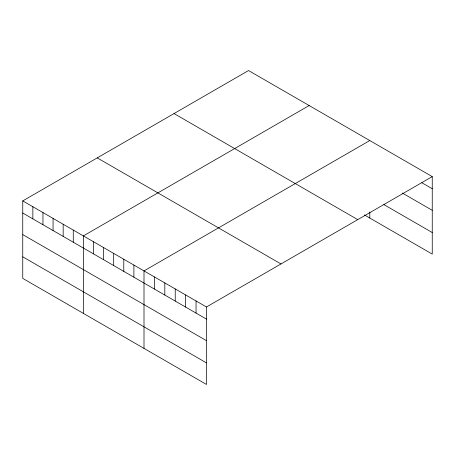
<?xml version="1.0" encoding="UTF-8"?>
<svg xmlns="http://www.w3.org/2000/svg" width="455" height="455" viewBox="0 0 455 455"><rect width="100%" height="100%" fill="white"/><g stroke="black" fill="none" stroke-linecap="round" stroke-linejoin="round"><path stroke-width="0.68" d="M22.75 200.905L206.462 306.971L206.462 384.452L22.75 278.386L22.75 200.905L248.538 70.548L432.25 176.614L432.25 254.095L364.438 214.942M309.161 105.549L83.373 235.906L83.373 313.387M369.79 140.549L144.002 270.907L144.002 348.388M206.462 306.971L432.25 176.614M421.842 182.734L432.25 188.745M402.243 192.988L432.25 210.312M383.872 204.596L432.25 232.528M174.026 113.568L357.738 219.629M97.262 157.891L280.974 263.951M22.75 213.037L206.462 319.103M22.75 234.604L206.462 340.67M22.75 256.825L206.462 362.885M369.79 211.967L369.79 218.03M196.048 300.96L196.048 313.091M185.64 294.948L185.64 307.085M175.232 288.942L175.232 301.074M164.818 282.93L164.818 295.062M154.41 276.919L154.41 289.05M133.895 265.077L133.895 277.209M123.788 259.242L123.788 271.373M113.687 253.407L113.687 265.544M103.581 247.577L103.581 259.708M93.48 241.742L93.48 253.873M73.272 230.076L73.272 242.208M63.165 224.241L63.165 236.373M53.064 218.406L53.064 230.537M42.958 212.576L42.958 224.707M32.857 206.741L32.857 218.872"/></g></svg>
